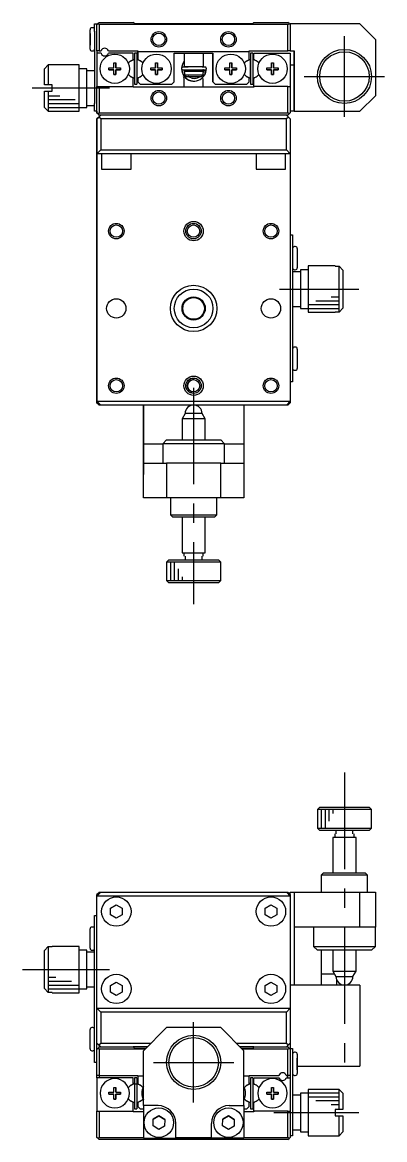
# Model space of a CAD drawing. Extents: x 27 to 372, y 20 to 278.
# Drawn here: x 130.5 to 177.3, y 134 to 278.5 of the extents above; entities that cross this region are included whole.
import ezdxf

# ---------------------------------------------------------------- set-up
doc = ezdxf.new("R2010")
doc.units = 0
doc.header["$LTSCALE"] = 10
doc.linetypes.add('CENTER', pattern=[2, 1.25, -0.25, 0.25, -0.25])
doc.layers.get('0').update_dxf_attribs({"linetype": 'CONTINUOUS'})
doc.layers.add('CENTER', color=1, linetype='CENTER')

msp = doc.modelspace()

# ---------------------------------------------------------------- linework, layer by layer
at = {"color": 7, "linetype": 'CONTINUOUS'}
for p, q in [((139.218178, 276.394349), (139.218178, 277.519349)), ((139.218178, 275.019349), (139.218178, 277.519349)), ((139.568178, 277.769349), (139.468178, 277.769349)), ((139.818178, 277.519397), (139.818178, 278.269349)), ((139.818178, 277.269349), (139.818178, 278.269349)), ((139.818178, 278.269349), (140.118178, 278.269349)), ((139.818178, 277.269349), (139.818178, 277.519397)), ((140.118178, 278.169349), (140.268178, 278.319349)), ((140.268178, 278.319349), (140.118178, 278.169349)), ((140.118178, 274.769349), (140.118178, 278.169349)), ((140.418178, 278.469349), (140.268178, 278.319349)), ((140.268178, 278.319349), (140.418178, 278.469349)), ((140.268178, 278.319349), (140.418178, 278.169349)), ((140.418178, 278.469349), (144.818178, 278.469349)), ((140.418178, 278.169349), (140.418178, 274.769349)), ((164.818178, 278.169349), (140.418178, 278.169349)), ((145.018178, 278.269349), (144.818178, 278.469349)), ((160.218178, 278.269349), (145.018178, 278.269349)), ((160.418178, 278.469349), (160.218178, 278.269349)), ((160.218178, 278.269349), (160.418178, 278.469349)), ((160.418178, 278.469349), (164.818178, 278.469349)), ((164.968178, 278.319349), (164.818178, 278.469349)), ((164.818178, 278.169349), (164.968178, 278.319349)), ((164.818178, 274.769349), (164.818178, 278.169349)), ((164.968178, 278.319349), (165.118178, 278.169349)), ((165.118178, 278.269349), (165.118178, 274.769349)), ((174.118178, 278.269349), (165.118178, 278.269349)), ((165.118178, 278.169349), (165.118178, 278.269349)), ((176.118178, 276.269349), (174.118178, 278.269349)), ((139.218178, 277.019349), (139.218178, 276.394349)), ((139.218178, 276.394349), (139.218178, 277.019349)), ((139.218178, 276.144349), (139.218178, 276.394349)), ((139.218178, 276.144349), (139.218178, 276.394349)), ((139.218178, 276.394349), (139.218178, 276.144349)), ((139.218178, 275.019349), (139.218178, 276.144349)), ((139.218178, 275.519349), (139.218178, 276.144349)), ((139.218178, 276.144349), (139.218178, 275.519349)), ((139.818178, 277.319349), (139.818178, 277.269349)), ((139.818178, 277.319349), (139.818178, 277.269349)), ((139.818178, 277.319349), (139.818178, 275.219349)), ((139.818178, 277.319349), (139.818178, 277.269349)), ((139.818178, 277.269349), (139.818178, 267.969349)), ((176.118178, 276.269349), (176.118178, 268.969349)), ((139.468178, 274.769349), (139.568178, 274.769349)), ((139.818178, 275.269349), (139.818178, 275.219349)), ((139.818178, 275.269349), (139.818178, 275.219349)), ((139.818178, 275.269349), (139.818178, 275.219349)), ((139.818178, 275.019349), (139.818178, 272.219349)), ((140.118178, 274.769349), (140.118178, 274.469349)), ((140.418178, 274.769349), (140.118178, 274.769349)), ((140.418178, 274.769349), (140.641209, 274.769349)), ((141.595148, 274.769349), (145.418178, 274.769349)), ((145.418178, 274.769349), (145.418178, 274.669349)), ((145.418178, 274.669349), (145.418178, 274.769349)), ((159.818178, 274.669349), (145.418178, 274.669349)), ((145.418178, 274.669349), (145.418178, 273.670815)), ((145.418178, 273.670815), (145.418178, 274.669349)), ((159.818178, 274.769349), (164.818178, 274.769349)), ((159.818178, 274.669349), (159.818178, 274.769349)), ((159.818178, 273.670815), (159.818178, 274.669349)), ((165.118178, 274.769349), (164.818178, 274.769349)), ((165.118178, 274.769349), (165.618178, 274.769349)), ((165.618178, 274.769349), (165.618178, 266.969349)), ((165.618178, 274.269349), (165.618178, 274.769349)), ((140.118178, 274.469349), (140.118178, 270.169349)), ((140.641209, 274.469349), (140.118178, 274.469349)), ((144.818178, 274.469349), (141.595148, 274.469349)), ((142.293178, 273.219349), (142.543178, 273.219349)), ((142.293178, 272.594349), (142.293178, 273.219349)), ((142.543178, 273.219349), (142.543178, 272.594349)), ((142.543178, 272.594349), (142.543178, 273.219349)), ((144.522928, 273.500353), (144.818178, 273.670815)), ((144.818178, 273.670815), (144.818178, 274.469349)), ((144.968176, 273.650362), (144.968176, 273.719349)), ((144.968176, 271.219349), (144.968176, 273.719349)), ((144.968176, 273.650362), (144.968176, 273.719349)), ((144.968176, 273.650362), (144.968176, 273.719349)), ((144.968176, 273.650362), (144.968176, 273.719349)), ((144.968176, 273.650362), (144.968176, 273.719349)), ((144.968176, 273.650362), (144.968176, 273.719349)), ((144.968176, 273.650362), (144.968176, 273.719349)), ((145.268178, 274.469349), (144.968178, 274.469349)), ((144.968178, 274.469349), (144.968178, 270.469349)), ((144.968178, 274.469349), (144.968178, 273.650362)), ((145.268178, 274.469349), (145.268178, 270.469349)), ((145.418178, 273.670815), (145.713428, 273.500353)), ((145.713428, 273.500353), (145.418178, 273.670815)), ((147.693178, 273.219349), (147.943178, 273.219349)), ((147.693178, 272.594349), (147.693178, 273.219349)), ((147.943178, 273.219349), (147.943178, 272.594349)), ((147.943178, 272.594349), (147.943178, 273.219349)), ((150.118178, 274.469349), (155.118178, 274.469349)), ((150.118178, 270.769349), (150.118178, 274.469349)), ((151.388178, 274.469349), (151.388178, 272.769349)), ((153.888178, 272.769349), (153.888178, 274.469349)), ((155.118178, 274.469349), (155.118178, 270.769349)), ((155.118178, 270.769349), (155.118178, 274.469349)), ((157.293178, 273.219349), (157.543178, 273.219349)), ((157.293178, 272.594349), (157.293178, 273.219349)), ((157.543178, 273.219349), (157.543178, 272.594349)), ((157.543178, 272.594349), (157.543178, 273.219349)), ((159.522928, 273.500353), (159.818178, 273.670815)), ((159.968176, 273.650362), (159.968176, 273.719349)), ((159.968176, 273.650362), (159.968176, 273.719349)), ((159.968176, 273.650362), (159.968176, 273.719349)), ((159.968176, 273.650362), (159.968176, 273.719349)), ((159.968176, 273.650362), (159.968176, 273.719349)), ((159.968176, 273.650362), (159.968176, 273.719349)), ((159.968176, 273.650362), (159.968176, 273.719349)), ((159.968176, 273.650362), (159.968176, 273.719349)), ((159.968176, 273.650362), (159.968176, 273.719349)), ((159.968176, 271.219349), (159.968176, 273.719349)), ((159.968176, 273.650362), (159.968176, 273.719349)), ((159.968176, 273.650362), (159.968176, 273.719349)), ((159.968176, 273.650362), (159.968176, 273.719349)), ((159.968176, 273.650362), (159.968176, 273.719349)), ((159.968178, 274.469349), (159.968178, 273.650362)), ((160.268178, 274.469349), (159.968178, 274.469349)), ((159.968178, 274.469349), (159.968178, 270.469349)), ((160.268178, 274.469349), (160.268178, 270.469349)), ((160.418178, 273.670815), (160.418178, 274.469349)), ((160.418178, 274.469349), (165.118178, 274.469349)), ((160.418178, 273.670815), (160.418178, 274.469349)), ((160.713428, 273.500353), (160.418178, 273.670815)), ((160.713428, 273.500353), (160.418178, 273.670815)), ((162.693178, 273.219349), (162.943178, 273.219349)), ((162.693178, 272.594349), (162.693178, 273.219349)), ((162.943178, 273.219349), (162.943178, 272.594349)), ((162.943178, 272.594349), (162.943178, 273.219349)), ((165.118178, 274.469349), (165.118178, 270.169349)), ((165.618178, 266.969349), (165.618178, 274.269349)), ((133.818178, 272.969349), (133.318178, 272.469349)), ((133.318178, 270.369349), (133.318178, 272.469349)), ((133.318178, 270.369349), (133.318178, 272.469349)), ((133.818178, 272.969349), (133.818178, 270.369349)), ((137.818178, 272.969349), (133.818178, 272.969349)), ((137.818178, 269.969349), (137.818178, 272.969349)), ((138.818178, 272.469349), (137.818178, 272.469349)), ((138.818178, 271.65563), (138.818178, 272.469349)), ((139.818178, 272.219349), (138.818178, 272.219349)), ((141.668178, 272.594349), (142.293178, 272.594349)), ((141.668178, 272.344349), (141.668178, 272.594349)), ((142.293178, 272.344349), (141.668178, 272.344349)), ((141.668178, 272.344349), (142.293178, 272.344349)), ((142.293178, 271.719349), (142.293178, 272.344349)), ((142.543178, 271.719349), (142.293178, 271.719349)), ((142.293178, 271.719349), (142.543178, 271.719349)), ((142.543178, 272.594349), (143.168178, 272.594349)), ((142.543178, 272.344349), (142.543178, 271.719349)), ((143.168178, 272.344349), (142.543178, 272.344349)), ((142.543178, 272.344349), (143.168178, 272.344349)), ((142.543178, 271.719349), (142.543178, 272.344349)), ((143.168178, 272.594349), (143.168178, 272.344349)), ((143.168178, 272.344349), (143.168178, 272.594349)), ((147.068178, 272.594349), (147.693178, 272.594349)), ((147.068178, 272.344349), (147.068178, 272.594349)), ((147.693178, 272.344349), (147.068178, 272.344349)), ((147.068178, 272.344349), (147.693178, 272.344349)), ((147.693178, 271.719349), (147.693178, 272.344349)), ((147.943178, 271.719349), (147.693178, 271.719349)), ((147.693178, 271.719349), (147.943178, 271.719349)), ((147.943178, 272.594349), (148.568178, 272.594349)), ((147.943178, 272.344349), (147.943178, 271.719349)), ((148.568178, 272.344349), (147.943178, 272.344349)), ((147.943178, 272.344349), (148.568178, 272.344349)), ((147.943178, 271.719349), (147.943178, 272.344349)), ((148.568178, 272.594349), (148.568178, 272.344349)), ((148.568178, 272.344349), (148.568178, 272.594349)), ((151.103551, 272.608867), (151.0677, 272.510786)), ((151.0677, 272.510786), (151.09244, 272.41213)), ((151.081194, 272.268697), (151.11818, 272.077346)), ((151.09244, 272.41213), (151.169713, 272.34269)), ((151.190108, 272.669959), (151.103551, 272.608867)), ((151.169713, 272.34269), (151.273641, 272.321646)), ((151.273641, 272.321646), (151.389002, 272.316217)), ((151.277668, 272.332069), (154.057322, 272.332069)), ((151.388178, 272.769349), (153.888178, 272.769349)), ((151.388178, 272.769349), (151.466777, 272.69075)), ((151.561776, 272.342947), (151.388178, 272.169349)), ((151.388178, 272.169349), (153.888178, 272.169349)), ((151.388178, 272.169349), (151.388178, 271.969349)), ((151.388178, 271.969349), (151.438178, 271.969349)), ((151.389002, 272.316217), (151.505124, 272.312869)), ((151.441973, 272.223298), (151.426906, 272.314929)), ((151.43652, 272.689947), (151.441473, 272.715854)), ((151.438178, 271.969349), (151.438178, 271.669349)), ((151.491213, 272.272673), (151.440229, 272.232005)), ((151.505124, 272.312869), (151.530751, 272.312264)), ((153.888178, 272.169349), (153.713361, 272.344167)), ((153.811021, 272.692192), (153.888178, 272.769349)), ((153.824237, 272.335463), (153.81457, 272.341999)), ((153.818178, 272.692021), (153.818178, 272.699349)), ((153.834287, 272.329771), (153.824237, 272.335463)), ((153.844665, 272.324953), (153.834287, 272.329771)), ((153.854364, 271.696565), (153.836489, 271.708019)), ((153.838178, 271.669349), (153.838178, 271.969349)), ((153.838178, 271.969349), (153.888178, 271.969349)), ((153.838178, 271.719296), (153.861952, 271.704015)), ((153.855314, 272.321037), (153.844665, 272.324953)), ((154.012618, 271.610823), (153.854364, 271.696565)), ((153.866177, 272.318042), (153.855314, 272.321037)), ((153.861952, 271.704015), (153.872355, 271.697443)), ((153.877193, 272.315986), (153.866177, 272.318042)), ((153.872355, 271.697443), (153.882749, 271.690946)), ((153.888303, 272.314881), (153.877193, 272.315986)), ((153.881691, 272.762643), (153.897222, 272.689972)), ((153.882749, 271.690946), (153.893082, 271.684556)), ((153.888178, 271.969349), (153.888178, 272.169349)), ((153.899445, 272.314731), (153.888303, 272.314881)), ((153.893082, 271.684556), (153.903304, 271.678304)), ((153.899445, 272.314731), (154.027085, 272.319608)), ((153.903304, 271.678304), (153.913364, 271.672222)), ((153.913364, 271.672222), (153.923212, 271.666339)), ((154.027085, 272.319608), (154.130354, 272.330523)), ((154.031039, 272.317762), (154.02985, 272.319791)), ((154.047204, 272.288413), (154.031039, 272.317762)), ((154.034695, 271.646092), (154.05054, 271.675607)), ((154.061887, 272.258301), (154.047204, 272.288413)), ((154.05054, 271.675607), (154.064896, 271.705872)), ((154.075051, 272.227499), (154.061887, 272.258301)), ((154.064896, 271.705872), (154.077725, 271.736811)), ((154.086665, 272.196084), (154.075051, 272.227499)), ((154.183652, 272.652045), (154.076548, 272.681819)), ((154.077725, 271.736811), (154.088996, 271.768346)), ((154.0967, 272.164133), (154.086665, 272.196084)), ((154.088996, 271.768346), (154.098683, 271.800401)), ((154.105131, 272.131725), (154.0967, 272.164133)), ((154.098683, 271.800401), (154.10676, 271.832896)), ((154.111937, 272.09894), (154.105131, 272.131725)), ((154.10676, 271.832896), (154.113209, 271.86575)), ((154.117103, 272.06586), (154.111937, 272.09894)), ((154.113209, 271.86575), (154.118014, 271.898883)), ((154.120615, 272.032564), (154.117103, 272.06586)), ((154.118014, 271.898883), (154.121163, 271.932214)), ((154.122465, 271.999137), (154.120615, 272.032564)), ((154.121163, 271.932214), (154.122647, 271.965659)), ((154.122647, 271.965659), (154.122465, 271.999137)), ((154.130354, 272.330523), (154.219614, 272.381829)), ((154.251802, 272.574837), (154.183652, 272.652045)), ((154.219614, 272.381829), (154.264969, 272.472647)), ((154.264969, 272.472647), (154.251802, 272.574837)), ((156.668178, 272.594349), (157.293178, 272.594349)), ((156.668178, 272.344349), (156.668178, 272.594349)), ((157.293178, 272.344349), (156.668178, 272.344349)), ((156.668178, 272.344349), (157.293178, 272.344349)), ((157.293178, 271.719349), (157.293178, 272.344349)), ((157.543178, 271.719349), (157.293178, 271.719349)), ((157.293178, 271.719349), (157.543178, 271.719349)), ((157.543178, 272.594349), (158.168178, 272.594349)), ((157.543178, 272.344349), (157.543178, 271.719349)), ((158.168178, 272.344349), (157.543178, 272.344349)), ((157.543178, 271.719349), (157.543178, 272.344349)), ((157.543178, 272.344349), (158.168178, 272.344349)), ((158.168178, 272.594349), (158.168178, 272.344349)), ((158.168178, 272.344349), (158.168178, 272.594349)), ((162.068178, 272.594349), (162.693178, 272.594349)), ((162.068178, 272.344349), (162.068178, 272.594349)), ((162.693178, 272.344349), (162.068178, 272.344349)), ((162.068178, 272.344349), (162.693178, 272.344349)), ((162.693178, 271.719349), (162.693178, 272.344349)), ((162.943178, 271.719349), (162.693178, 271.719349)), ((162.693178, 271.719349), (162.943178, 271.719349)), ((162.943178, 272.594349), (163.568178, 272.594349)), ((162.943178, 272.344349), (162.943178, 271.719349)), ((163.568178, 272.344349), (162.943178, 272.344349)), ((162.943178, 272.344349), (163.568178, 272.344349)), ((162.943178, 271.719349), (162.943178, 272.344349)), ((163.568178, 272.594349), (163.568178, 272.344349)), ((163.568178, 272.344349), (163.568178, 272.594349)), ((165.118178, 272.969349), (165.618178, 272.969349)), ((133.818178, 270.369349), (133.318178, 270.369349)), ((134.318178, 270.369349), (133.818178, 270.369349)), ((134.318178, 269.569349), (134.318178, 270.369349)), ((134.318178, 269.569349), (134.318178, 270.369349)), ((138.818178, 269.969349), (138.818178, 271.65563)), ((139.818178, 271.069349), (139.818178, 268.869349)), ((144.818178, 271.267883), (144.522928, 271.438346)), ((144.818178, 270.169349), (144.818178, 271.267883)), ((144.968176, 271.219349), (144.968176, 271.288337)), ((144.968176, 271.219349), (144.968176, 271.288337)), ((144.968176, 271.219349), (144.968176, 271.288337)), ((144.968176, 271.219349), (144.968176, 271.288337)), ((144.968176, 271.219349), (144.968176, 271.288337)), ((144.968176, 271.219349), (144.968176, 271.288337)), ((144.968176, 271.219349), (144.968176, 271.288337)), ((144.968176, 271.219349), (144.968176, 271.288337)), ((144.968176, 271.219349), (144.968176, 271.288337)), ((144.968176, 271.219349), (144.968176, 271.288337)), ((144.968176, 271.219349), (144.968176, 271.288337)), ((144.968176, 271.219349), (144.968176, 271.288337)), ((144.968176, 271.219349), (144.968176, 271.288337)), ((144.968178, 271.288337), (144.968178, 270.469349)), ((144.968178, 270.469349), (145.268178, 270.469349)), ((145.713428, 271.438346), (145.418178, 271.267883)), ((145.418178, 271.267883), (145.713428, 271.438346)), ((145.418178, 271.267883), (145.418178, 270.769349)), ((145.418178, 270.769349), (145.418178, 271.267883)), ((145.418178, 270.769349), (145.718178, 270.469349)), ((145.718178, 270.469349), (145.418178, 270.769349)), ((145.718178, 270.469349), (149.818178, 270.469349)), ((149.818178, 270.469349), (150.118178, 270.769349)), ((151.258195, 271.484739), (151.31679, 271.369272)), ((151.329757, 271.378536), (151.316513, 271.370217)), ((151.326118, 271.369265), (151.361129, 271.373538)), ((151.368178, 271.308103), (151.368178, 270.069349)), ((151.438178, 271.669349), (153.838178, 271.669349)), ((151.438178, 271.669349), (151.648229, 271.469349)), ((151.648229, 271.469349), (153.628128, 271.469349)), ((151.953859, 271.445828), (151.921333, 271.469179)), ((152.046206, 271.38771), (151.953859, 271.445828)), ((152.180125, 271.32181), (152.046206, 271.38771)), ((152.31891, 271.272808), (152.180125, 271.32181)), ((153.628128, 271.469349), (153.838178, 271.669349)), ((153.868178, 270.069349), (153.868178, 271.18914)), ((153.923212, 271.666339), (153.932799, 271.660684)), ((153.932799, 271.660684), (153.942079, 271.655286)), ((153.942079, 271.655286), (153.951004, 271.650172)), ((153.951004, 271.650172), (153.959531, 271.645366)), ((153.959531, 271.645366), (153.967618, 271.640892)), ((153.967618, 271.640892), (153.975225, 271.636772)), ((153.975225, 271.636772), (153.982313, 271.633028)), ((153.982313, 271.633028), (153.988849, 271.629677)), ((153.988849, 271.629677), (153.9948, 271.626735)), ((153.9948, 271.626735), (154.000136, 271.624218)), ((154.000136, 271.624218), (154.003356, 271.622775)), ((154.003356, 271.622775), (154.00628, 271.621531)), ((154.00628, 271.621531), (154.008903, 271.620489)), ((154.008903, 271.620489), (154.011218, 271.619653)), ((154.011218, 271.619653), (154.013219, 271.619022)), ((154.013219, 271.619022), (154.014904, 271.6186)), ((154.014904, 271.6186), (154.016268, 271.618387)), ((154.016268, 271.618387), (154.017307, 271.618383)), ((154.017307, 271.618383), (154.018344, 271.618887)), ((154.018344, 271.618887), (154.034695, 271.646092)), ((155.118178, 270.769349), (155.418178, 270.469349)), ((155.418178, 270.469349), (155.118178, 270.769349)), ((155.418178, 270.469349), (159.518178, 270.469349)), ((159.518178, 270.469349), (159.818178, 270.769349)), ((159.818178, 271.267883), (159.522928, 271.438346)), ((159.818178, 270.769349), (159.818178, 271.267883)), ((159.968176, 271.219349), (159.968176, 271.288337)), ((159.968176, 271.219349), (159.968176, 271.288337)), ((159.968176, 271.219349), (159.968176, 271.288337)), ((159.968176, 271.219349), (159.968176, 271.288337)), ((159.968176, 271.219349), (159.968176, 271.288337)), ((159.968176, 271.219349), (159.968176, 271.288337)), ((159.968176, 271.219349), (159.968176, 271.288337)), ((159.968176, 271.219349), (159.968176, 271.288337)), ((159.968176, 271.219349), (159.968176, 271.288337)), ((159.968176, 271.219349), (159.968176, 271.288337)), ((159.968176, 271.219349), (159.968176, 271.288337)), ((159.968176, 271.219349), (159.968176, 271.288337)), ((159.968176, 271.219349), (159.968176, 271.288337)), ((159.968178, 271.288337), (159.968178, 270.469349)), ((159.968178, 270.469349), (160.268178, 270.469349)), ((160.418178, 271.267883), (160.713428, 271.438346)), ((160.418178, 271.267883), (160.713428, 271.438346)), ((160.418178, 270.169349), (160.418178, 271.267883)), ((160.418178, 270.169349), (160.418178, 271.267883)), ((133.318178, 267.469349), (133.318178, 269.569349)), ((133.318178, 267.469349), (133.318178, 269.569349)), ((133.318178, 269.569349), (133.818178, 269.569349)), ((133.818178, 269.569349), (133.818178, 266.969349)), ((133.818178, 269.569349), (134.318178, 269.569349)), ((137.818178, 266.969349), (137.818178, 269.969349)), ((138.818178, 268.283069), (138.818178, 269.969349)), ((140.118178, 266.769349), (140.118178, 270.169349)), ((140.118178, 270.169349), (140.418178, 270.169349)), ((140.418178, 270.169349), (140.418178, 266.769349)), ((140.418178, 270.169349), (144.818178, 270.169349)), ((144.818178, 270.069349), (144.818178, 270.169349)), ((151.818178, 270.069349), (144.818178, 270.069349)), ((153.418178, 270.069349), (151.818178, 270.069349)), ((160.418178, 270.069349), (153.418178, 270.069349)), ((160.418178, 270.169349), (160.418178, 270.069349)), ((164.818178, 270.169349), (160.418178, 270.169349)), ((160.418178, 270.069349), (160.418178, 270.169349)), ((164.818178, 266.769349), (164.818178, 270.169349)), ((164.818178, 270.169349), (165.118178, 270.169349)), ((165.118178, 270.169349), (165.118178, 266.769349)), ((174.118178, 266.969349), (176.118178, 268.969349)), ((133.318178, 267.469349), (133.818178, 266.969349)), ((137.818178, 267.469349), (138.818178, 267.469349)), ((138.818178, 267.469349), (138.818178, 268.283069)), ((138.818178, 267.719349), (139.818178, 267.719349)), ((139.818178, 266.969349), (139.818178, 267.969349)), ((139.818178, 266.969349), (139.818178, 267.719349)), ((133.818178, 266.969349), (137.818178, 266.969349)), ((140.118178, 266.969349), (139.818178, 266.969349)), ((140.118178, 266.969349), (140.118178, 266.769349)), ((140.268178, 266.619349), (140.118178, 266.769349)), ((140.118178, 266.769349), (140.268178, 266.619349)), ((140.118178, 265.969349), (140.368178, 266.219349)), ((140.368178, 266.219349), (140.118178, 265.969349)), ((140.118178, 261.469349), (140.118178, 265.969349)), ((140.118178, 265.969349), (140.118178, 261.469349)), ((140.418178, 266.769349), (140.268178, 266.619349)), ((140.268178, 266.619349), (140.418178, 266.469349)), ((140.418178, 266.469349), (140.268178, 266.619349)), ((140.368178, 266.219349), (140.618178, 266.469349)), ((140.618178, 266.469349), (140.368178, 266.219349)), ((140.618178, 265.969349), (140.368178, 266.219349)), ((140.418178, 266.769349), (164.818178, 266.769349)), ((164.818178, 266.469349), (140.418178, 266.469349)), ((140.618178, 265.969349), (140.618178, 261.969349)), ((164.618178, 265.969349), (140.618178, 265.969349)), ((164.618178, 266.469349), (164.868178, 266.219349)), ((164.868178, 266.219349), (164.618178, 265.969349)), ((164.618178, 261.969349), (164.618178, 265.969349)), ((164.968178, 266.619349), (164.818178, 266.769349)), ((164.968178, 266.619349), (164.818178, 266.469349)), ((164.868178, 266.219349), (165.118178, 265.969349)), ((165.118178, 266.769349), (164.968178, 266.619349)), ((165.618178, 266.969349), (165.118178, 266.969349)), ((165.118178, 265.969349), (165.118178, 261.469349)), ((165.618178, 266.969349), (174.118178, 266.969349)), ((140.118178, 261.469349), (140.618178, 261.969349)), ((140.618178, 261.969349), (164.618178, 261.969349)), ((164.618178, 261.969349), (165.118178, 261.469349)), ((165.118178, 261.469349), (140.118178, 261.469349)), ((140.118178, 229.469349), (140.118178, 261.469349)), ((140.118178, 261.469349), (140.118178, 229.469349)), ((140.718178, 261.469349), (140.718178, 259.469349)), ((144.518178, 259.469349), (144.518178, 261.469349)), ((160.718178, 261.469349), (160.718178, 259.469349)), ((164.518178, 259.469349), (164.518178, 261.469349)), ((165.118178, 261.469349), (165.118178, 229.469349)), ((140.718178, 259.469349), (144.518178, 259.469349)), ((160.718178, 259.469349), (164.518178, 259.469349)), ((165.118178, 250.969349), (165.418178, 250.969349)), ((165.418178, 250.969349), (165.418178, 249.969349)), ((165.418178, 249.969349), (165.418178, 232.969349)), ((165.768178, 249.469349), (165.668178, 249.469349)), ((166.018178, 249.219349), (166.018178, 246.719349)), ((166.018178, 248.719349), (166.018178, 248.094349)), ((166.018178, 248.094349), (166.018178, 247.844349)), ((166.018178, 247.844349), (166.018178, 247.219349)), ((166.418178, 246.219349), (165.418178, 246.219349)), ((165.668178, 246.469349), (165.768178, 246.469349)), ((166.418178, 246.469349), (166.418178, 246.218529)), ((166.418178, 246.469349), (166.418178, 246.06925)), ((167.418178, 246.469349), (166.418178, 246.469349)), ((166.418178, 246.469349), (166.418178, 245.65563)), ((167.418178, 246.469349), (166.418178, 246.469349)), ((166.418178, 246.06925), (166.418178, 241.869449)), ((167.418178, 246.969349), (167.418178, 240.969349)), ((167.418178, 246.969349), (167.418178, 246.469349)), ((170.918178, 246.969349), (167.418178, 246.969349)), ((167.418178, 246.969349), (167.418178, 240.969349)), ((170.918178, 246.969349), (167.418178, 246.969349)), ((170.918178, 246.969349), (170.918178, 246.942563)), ((170.918178, 246.969349), (170.918178, 246.942563)), ((170.918178, 246.942563), (171.418178, 246.942563)), ((170.918178, 246.942563), (171.418178, 246.942563)), ((171.418178, 240.996136), (171.418178, 246.942563)), ((171.418178, 246.942563), (171.918178, 246.437142)), ((171.418178, 240.996136), (171.418178, 246.942563)), ((171.418178, 246.942563), (171.918178, 246.437142)), ((171.918178, 246.437142), (171.918178, 241.501557)), ((171.918178, 246.437142), (171.918178, 241.501557)), ((166.418178, 245.65563), (166.418178, 242.283069)), ((165.418178, 241.719349), (166.418178, 241.719349)), ((166.418178, 242.283069), (166.418178, 241.469349)), ((166.418178, 241.869449), (166.418178, 241.469349)), ((166.418178, 241.719349), (166.418178, 241.469349)), ((166.418178, 241.469349), (167.418178, 241.469349)), ((166.418178, 241.469349), (167.418178, 241.469349)), ((167.418178, 241.469349), (167.418178, 240.969349)), ((171.918178, 241.501557), (171.418178, 240.996136)), ((171.918178, 241.501557), (171.418178, 240.996136)), ((167.418178, 240.969349), (170.918178, 240.969349)), ((167.418178, 240.969349), (170.918178, 240.969349)), ((171.418178, 240.996136), (170.918178, 240.996136)), ((170.918178, 240.996136), (170.918178, 240.969349)), ((171.418178, 240.996136), (170.918178, 240.996136)), ((170.918178, 240.996136), (170.918178, 240.969349)), ((165.768178, 236.469349), (165.668178, 236.469349)), ((166.018178, 236.219349), (166.018178, 233.719349)), ((166.018178, 235.719349), (166.018178, 235.094349)), ((166.018178, 235.094349), (166.018178, 234.844349)), ((166.018178, 234.844349), (166.018178, 234.219349)), ((165.418178, 232.969349), (165.418178, 231.969349)), ((165.668178, 233.469349), (165.768178, 233.469349)), ((165.418178, 231.969349), (165.118178, 231.969349)), ((140.118178, 229.269349), (140.118178, 229.469349)), ((140.118178, 229.469349), (140.118178, 229.269349)), ((140.118178, 229.469349), (165.118178, 229.469349)), ((140.618178, 228.969349), (140.118178, 229.469349)), ((140.118178, 229.469349), (140.368178, 229.219349)), ((140.118178, 229.269349), (140.268178, 229.119349)), ((140.418178, 228.969349), (140.118178, 229.269349)), ((140.368178, 229.219349), (140.268178, 229.119349)), ((140.268178, 229.119349), (140.418178, 228.969349)), ((140.368178, 229.219349), (140.618178, 228.969349)), ((140.618178, 228.969349), (140.418178, 228.969349)), ((164.618178, 228.969349), (140.618178, 228.969349)), ((146.118178, 228.969349), (146.118178, 223.969349)), ((146.118178, 223.969349), (146.118178, 228.969349)), ((159.118178, 228.969349), (159.118178, 223.969349)), ((165.118178, 229.469349), (164.618178, 228.969349)), ((164.818178, 228.969349), (164.618178, 228.969349)), ((164.818178, 228.969349), (164.968178, 229.119349)), ((164.968178, 229.119349), (164.868178, 229.219349)), ((164.968178, 229.119349), (165.118178, 229.269349)), ((165.118178, 229.469349), (165.118178, 229.269349)), ((152.618178, 227.176529), (151.118173, 227.176529)), ((151.518178, 227.869349), (151.118178, 227.176529)), ((152.618178, 227.176529), (151.118178, 227.176529)), ((151.118178, 227.176529), (151.118178, 224.469369)), ((152.618178, 227.869349), (151.518178, 227.869349)), ((153.718178, 227.869349), (152.618178, 227.869349)), ((154.118183, 227.176529), (152.618178, 227.176529)), ((154.118178, 227.176529), (152.618178, 227.176529)), ((154.118178, 227.176529), (153.718178, 227.869349)), ((154.118178, 224.469369), (154.118178, 227.176529)), ((149.118178, 224.469349), (148.618178, 223.969349)), ((149.118178, 224.469349), (156.118178, 224.469349)), ((156.618178, 223.969349), (156.118178, 224.469349)), ((146.118178, 223.969349), (146.118178, 221.469349)), ((146.118178, 221.469349), (146.118178, 223.969349)), ((146.118178, 223.969349), (148.618178, 223.969349)), ((156.618178, 223.969349), (148.618178, 223.969349)), ((148.618178, 223.969349), (148.618178, 221.469349)), ((156.618178, 223.969349), (159.118178, 223.969349)), ((156.618178, 221.469349), (156.618178, 223.969349)), ((159.118178, 223.969349), (159.118178, 221.469349)), ((146.118178, 216.969349), (146.118178, 221.469349)), ((146.118178, 221.469349), (149.118178, 221.469349)), ((146.118178, 221.469349), (146.118178, 219.969349)), ((149.118178, 221.469349), (149.118178, 216.969349)), ((156.118178, 221.469349), (149.118178, 221.469349)), ((156.118178, 216.969349), (156.118178, 221.469349)), ((156.118178, 221.469349), (159.118178, 221.469349)), ((159.118178, 221.469349), (159.118178, 216.969349)), ((146.118178, 216.969349), (146.118178, 219.969349)), ((149.118178, 216.969349), (146.118178, 216.969349)), ((156.118178, 216.969349), (149.118178, 216.969349)), ((149.618178, 216.969349), (149.618178, 214.769349)), ((155.618178, 214.769349), (155.618178, 216.969349)), ((159.118178, 216.969349), (156.118178, 216.969349)), ((149.618178, 214.769349), (155.618178, 214.769349)), ((149.618178, 214.769349), (149.918178, 214.469349)), ((155.318178, 214.469349), (149.918178, 214.469349)), ((151.118178, 214.46933), (151.118178, 209.869349)), ((154.118178, 209.869349), (154.118178, 214.46933)), ((155.318178, 214.469349), (155.618178, 214.769349)), ((151.118178, 209.869349), (154.118178, 209.869349)), ((149.418178, 208.969349), (149.118178, 208.669349)), ((152.618178, 208.669349), (149.118178, 208.669349)), ((149.118178, 208.669349), (149.118178, 206.269349)), ((149.418178, 208.969349), (152.618178, 208.969349)), ((151.518178, 209.436337), (151.518178, 208.969349)), ((152.618178, 208.969349), (155.818178, 208.969349)), ((156.118178, 208.669349), (152.618178, 208.669349)), ((153.718178, 208.969349), (153.718178, 209.436337)), ((156.118178, 208.669349), (155.818178, 208.969349)), ((156.118178, 206.269349), (156.118178, 208.669349)), ((149.118178, 206.269349), (152.618178, 206.269349)), ((149.118178, 206.269349), (149.418178, 205.969349)), ((152.618178, 205.969349), (149.418178, 205.969349)), ((152.618178, 206.269349), (156.118178, 206.269349)), ((155.818178, 205.969349), (152.618178, 205.969349)), ((155.818178, 205.969349), (156.118178, 206.269349)), ((168.918178, 176.963485), (168.618178, 176.663485)), ((172.118178, 176.663485), (168.618178, 176.663485)), ((168.618178, 176.663485), (168.618178, 174.263485)), ((168.918178, 176.963485), (172.118178, 176.963485)), ((172.118178, 176.963485), (175.318178, 176.963485)), ((175.618178, 176.663485), (172.118178, 176.663485)), ((175.618178, 176.663485), (175.318178, 176.963485)), ((175.618178, 174.263485), (175.618178, 176.663485)), ((168.618178, 174.263485), (172.118178, 174.263485)), ((168.618178, 174.263485), (168.918178, 173.963485)), ((172.118178, 173.963485), (168.918178, 173.963485)), ((171.018178, 173.963485), (171.018178, 173.496497)), ((172.118178, 174.263485), (175.618178, 174.263485)), ((175.318178, 173.963485), (172.118178, 173.963485)), ((173.218178, 173.496497), (173.218178, 173.963485)), ((175.318178, 173.963485), (175.618178, 174.263485)), ((173.618178, 173.063485), (170.618178, 173.063485)), ((170.618178, 173.063485), (170.618178, 168.463504)), ((173.618178, 168.463504), (173.618178, 173.063485)), ((169.418178, 168.463485), (169.118178, 168.163485)), ((175.118178, 168.163485), (169.118178, 168.163485)), ((169.118178, 168.163485), (169.118178, 165.963485)), ((169.418178, 168.463485), (174.818178, 168.463485)), ((175.118178, 168.163485), (174.818178, 168.463485)), ((175.118178, 165.963485), (175.118178, 168.163485)), ((140.118178, 165.463485), (140.618178, 165.963485)), ((140.268178, 165.813485), (140.118178, 165.663485)), ((140.118178, 165.463485), (140.118178, 165.663485)), ((165.118178, 165.463485), (140.118178, 165.463485)), ((140.118178, 150.963485), (140.118178, 165.463485)), ((140.418178, 165.963485), (140.268178, 165.813485)), ((140.268178, 165.813485), (140.368178, 165.713485)), ((140.418178, 165.963485), (140.618178, 165.963485)), ((140.618178, 165.963485), (164.618178, 165.963485)), ((164.618178, 165.963485), (165.118178, 165.463485)), ((164.618178, 165.963485), (164.818178, 165.963485)), ((164.968178, 165.813485), (164.818178, 165.963485)), ((164.968178, 165.813485), (164.868178, 165.713485)), ((165.118178, 165.663485), (164.968178, 165.813485)), ((165.118178, 165.663485), (165.118178, 165.963485)), ((165.118178, 165.963485), (165.618178, 165.963485)), ((165.118178, 165.663485), (165.118178, 165.463485)), ((165.118178, 165.463485), (165.118178, 150.963485)), ((165.618178, 165.963485), (174.118178, 165.963485)), ((165.618178, 165.963485), (165.618178, 161.463485)), ((174.118178, 161.463485), (174.118178, 165.963485)), ((174.118178, 165.963485), (176.118178, 165.963485)), ((176.118178, 165.963485), (176.118178, 161.463485)), ((141.868178, 163.896497), (142.618178, 164.32951)), ((141.868178, 163.030472), (141.868178, 163.896497)), ((142.618178, 164.32951), (143.368178, 163.896497)), ((143.368178, 163.896497), (143.368178, 163.030472)), ((161.868178, 163.896497), (162.618178, 164.32951)), ((161.868178, 163.030472), (161.868178, 163.896497)), ((162.618178, 164.32951), (163.368178, 163.896497)), ((163.368178, 163.896497), (163.368178, 163.030472)), ((139.818178, 162.963485), (140.118178, 162.963485)), ((139.818178, 161.963485), (139.818178, 162.963485)), ((139.818178, 144.963485), (139.818178, 161.963485)), ((142.618178, 162.597459), (141.868178, 163.030472)), ((143.368178, 163.030472), (142.618178, 162.597459)), ((162.618178, 162.597459), (161.868178, 163.030472)), ((163.368178, 163.030472), (162.618178, 162.597459)), ((139.218178, 159.963485), (139.218178, 161.213485)), ((139.568178, 161.463485), (139.468178, 161.463485)), ((174.118178, 161.463485), (165.618178, 161.463485)), ((165.618178, 161.463485), (165.618178, 153.963485)), ((168.118178, 161.463485), (168.118178, 158.963485)), ((176.118178, 161.463485), (174.118178, 161.463485)), ((176.118178, 158.963485), (176.118178, 161.463485)), ((134.318178, 158.936698), (134.318178, 158.963485)), ((137.818178, 158.963485), (134.318178, 158.963485)), ((137.818178, 158.463485), (137.818178, 158.963485)), ((137.818178, 152.963485), (137.818178, 158.963485)), ((139.218178, 158.713485), (139.218178, 159.963485)), ((168.118178, 158.963485), (176.118178, 158.963485)), ((168.118178, 158.963485), (168.618178, 158.463485)), ((175.618178, 158.463485), (176.118178, 158.963485)), ((133.318178, 158.431277), (133.818178, 158.936698)), ((133.318178, 153.495692), (133.318178, 158.431277)), ((133.818178, 158.936698), (133.818178, 152.990271)), ((133.818178, 158.936698), (134.318178, 158.936698)), ((137.818178, 153.463485), (137.818178, 158.463485)), ((137.818178, 153.463485), (137.818178, 158.463485)), ((138.818178, 158.463485), (137.818178, 158.463485)), ((138.818178, 158.213485), (138.818178, 158.463485)), ((138.818178, 158.063385), (138.818178, 158.463485)), ((139.818178, 158.213485), (138.818178, 158.213485)), ((138.818178, 156.058505), (138.818178, 158.063385)), ((139.468178, 158.463485), (139.568178, 158.463485)), ((175.618178, 158.463485), (168.618178, 158.463485)), ((169.118178, 158.463485), (169.118178, 153.963485)), ((170.618178, 158.463465), (170.618178, 155.756305)), ((173.618178, 155.756305), (173.618178, 158.463465)), ((138.818178, 155.868464), (138.818178, 156.058505)), ((138.818178, 153.863584), (138.818178, 155.868464)), ((170.844973, 155.363485), (169.118178, 155.363485)), ((170.618173, 155.756305), (172.118178, 155.756305)), ((170.618178, 155.756305), (172.118178, 155.756305)), ((170.618178, 155.756305), (171.018178, 155.063485)), ((171.018178, 155.063485), (172.118178, 155.063485)), ((172.118178, 155.756305), (173.618178, 155.756305)), ((172.118178, 155.756305), (173.618183, 155.756305)), ((172.118178, 155.063485), (173.218178, 155.063485)), ((173.218178, 155.063485), (173.618178, 155.756305)), ((133.818178, 152.990271), (133.318178, 153.495692)), ((137.818178, 152.963485), (137.818178, 153.463485)), ((137.818178, 153.463485), (138.818178, 153.463485)), ((138.818178, 153.463485), (138.818178, 153.863584)), ((138.818178, 153.713485), (139.818178, 153.713485)), ((138.818178, 153.463485), (138.818178, 153.713485)), ((141.868178, 153.896497), (142.618178, 154.32951)), ((141.868178, 153.030472), (141.868178, 153.896497)), ((142.618178, 154.32951), (143.368178, 153.896497)), ((143.368178, 153.896497), (143.368178, 153.030472)), ((161.868178, 153.896497), (162.618178, 154.32951)), ((161.868178, 153.030472), (161.868178, 153.896497)), ((162.618178, 154.32951), (163.368178, 153.896497)), ((163.368178, 153.896497), (163.368178, 153.030472)), ((174.118178, 153.963485), (165.118178, 153.963485)), ((171.118178, 153.963485), (171.118178, 154.605227)), ((174.118178, 153.963485), (174.118178, 143.463485)), ((134.318178, 152.990271), (133.818178, 152.990271)), ((134.318178, 152.963485), (134.318178, 152.990271)), ((134.318178, 152.963485), (137.818178, 152.963485)), ((142.618178, 152.597459), (141.868178, 153.030472)), ((143.368178, 153.030472), (142.618178, 152.597459)), ((162.618178, 152.597459), (161.868178, 153.030472)), ((163.368178, 153.030472), (162.618178, 152.597459)), ((140.618178, 150.463485), (140.118178, 150.963485)), ((140.118178, 150.963485), (165.118178, 150.963485)), ((140.118178, 146.463485), (140.118178, 150.963485)), ((164.618178, 150.463485), (140.618178, 150.463485)), ((140.618178, 150.463485), (140.618178, 146.463485)), ((165.118178, 150.963485), (164.618178, 150.463485)), ((164.618178, 146.463485), (164.618178, 150.463485)), ((165.118178, 150.963485), (165.118178, 146.463485)), ((139.218178, 146.963485), (139.218178, 148.213485)), ((139.568178, 148.463485), (139.468178, 148.463485)), ((149.118178, 148.463485), (146.118178, 145.463485)), ((156.118178, 148.463485), (149.118178, 148.463485)), ((159.118178, 145.463485), (156.118178, 148.463485)), ((139.218178, 145.713485), (139.218178, 146.963485)), ((140.118178, 146.463485), (140.368178, 146.213485)), ((140.118178, 145.663485), (140.118178, 146.463485)), ((140.418178, 145.963485), (140.268178, 145.813485)), ((140.368178, 146.213485), (140.618178, 146.463485)), ((140.618178, 145.963485), (140.368178, 146.213485)), ((140.418178, 146.163485), (140.418178, 145.963485)), ((140.418178, 145.963485), (144.818178, 145.963485)), ((140.618178, 146.463485), (147.118178, 146.463485)), ((145.018178, 145.763485), (144.818178, 145.963485)), ((146.618178, 145.963485), (144.818178, 145.963485)), ((158.118178, 146.463485), (164.618178, 146.463485)), ((160.418178, 145.963485), (158.618178, 145.963485)), ((160.418178, 145.963485), (160.218178, 145.763485)), ((160.418178, 145.963485), (164.818178, 145.963485)), ((164.618178, 146.463485), (164.868178, 146.213485)), ((164.868178, 146.213485), (164.618178, 145.963485)), ((164.818178, 145.963485), (164.818178, 146.163485)), ((164.968178, 145.813485), (164.818178, 145.963485)), ((164.868178, 146.213485), (165.118178, 146.463485)), ((165.118178, 146.463485), (165.118178, 145.763485)), ((139.468178, 145.463485), (139.568178, 145.463485)), ((139.818178, 143.963485), (139.818178, 144.963485)), ((140.118178, 145.663485), (140.268178, 145.813485)), ((140.118178, 142.263485), (140.118178, 145.663485)), ((140.268178, 145.813485), (140.418178, 145.663485)), ((140.418178, 145.663485), (140.418178, 142.263485)), ((146.318178, 145.663485), (140.418178, 145.663485)), ((146.418178, 145.763485), (145.018178, 145.763485)), ((146.118178, 138.363485), (146.118178, 145.463485)), ((160.218178, 145.763485), (158.818178, 145.763485)), ((164.818178, 145.663485), (158.918178, 145.663485)), ((159.118178, 138.363485), (159.118178, 145.463485)), ((164.818178, 145.663485), (164.968178, 145.813485)), ((164.818178, 142.263485), (164.818178, 145.663485)), ((164.968178, 145.813485), (165.118178, 145.663485)), ((165.118178, 145.763485), (165.418178, 145.763485)), ((165.118178, 145.663485), (165.118178, 145.763485)), ((165.118178, 145.663485), (165.118178, 142.263485)), ((165.418178, 145.763485), (165.418178, 144.763485)), ((165.418178, 144.763485), (165.418178, 135.463485)), ((165.768178, 145.263485), (165.668178, 145.263485)), ((166.018178, 145.013485), (166.018178, 142.513485)), ((166.018178, 145.013485), (166.018178, 143.888485)), ((166.018178, 144.513485), (166.018178, 143.888485)), ((166.018178, 143.888485), (166.018178, 144.513485)), ((140.118178, 143.963485), (139.818178, 143.963485)), ((166.018178, 143.888485), (166.018178, 143.638485)), ((166.018178, 143.638485), (166.018178, 143.888485)), ((166.018178, 143.888485), (166.018178, 143.638485)), ((166.018178, 143.638485), (166.018178, 142.513485)), ((166.018178, 143.013485), (166.018178, 143.638485)), ((166.018178, 143.638485), (166.018178, 143.013485)), ((166.018178, 143.463485), (174.118178, 143.463485)), ((140.418178, 142.263485), (140.118178, 142.263485)), ((140.118178, 141.963485), (140.118178, 142.263485)), ((144.818178, 141.963485), (140.118178, 141.963485)), ((140.118178, 141.963485), (140.118178, 137.663485)), ((140.418178, 142.263485), (145.418178, 142.263485)), ((140.418178, 142.263485), (140.418178, 141.963485)), ((144.818178, 141.16495), (144.818178, 141.963485)), ((144.968178, 141.963485), (144.968178, 137.963485)), ((145.268178, 141.963485), (144.968178, 141.963485)), ((144.968178, 141.963485), (144.968178, 141.144497)), ((145.268178, 141.963485), (145.268178, 137.963485)), ((145.418178, 142.263485), (145.418178, 142.163485)), ((146.118178, 142.163485), (145.418178, 142.163485)), ((145.418178, 142.163485), (145.418178, 141.16495)), ((159.818178, 142.163485), (159.118178, 142.163485)), ((159.818178, 142.163485), (159.818178, 142.263485)), ((159.818178, 142.263485), (163.641208, 142.263485)), ((159.818178, 141.16495), (159.818178, 142.163485)), ((159.968178, 141.963485), (159.968178, 137.963485)), ((160.268178, 141.963485), (159.968178, 141.963485)), ((159.968178, 141.963485), (159.968178, 141.144497)), ((160.268178, 141.963485), (160.268178, 137.963485)), ((160.418178, 141.16495), (160.418178, 141.963485)), ((160.418178, 141.963485), (163.641208, 141.963485)), ((164.595148, 142.263485), (164.818178, 142.263485)), ((164.595148, 141.963485), (165.118178, 141.963485)), ((165.118178, 142.263485), (164.818178, 142.263485)), ((164.818178, 141.963485), (164.818178, 142.263485)), ((165.118178, 142.263485), (165.118178, 141.963485)), ((165.118178, 141.963485), (165.118178, 137.663485)), ((165.668178, 142.263485), (165.768178, 142.263485)), ((142.293178, 140.713485), (142.543178, 140.713485)), ((142.293178, 140.088485), (142.293178, 140.713485)), ((142.543178, 140.713485), (142.543178, 140.088485)), ((142.543178, 140.088485), (142.543178, 140.713485)), ((144.522928, 140.994488), (144.818178, 141.16495)), ((144.818178, 141.263485), (144.968178, 141.263485)), ((144.968178, 141.213485), (144.968178, 138.713485)), ((144.968178, 141.213485), (144.968178, 141.144497)), ((144.968178, 141.213485), (144.968178, 141.144497)), ((145.268178, 141.263485), (145.418178, 141.263485)), ((145.418178, 141.16495), (145.713428, 140.994488)), ((159.522928, 140.994488), (159.818178, 141.16495)), ((159.818178, 141.263485), (159.968178, 141.263485)), ((159.968178, 141.213485), (159.968178, 141.144497)), ((159.968178, 141.213485), (159.968178, 141.144497)), ((159.968178, 141.213485), (159.968178, 141.144497)), ((159.968178, 141.213485), (159.968178, 141.144497)), ((159.968178, 141.213485), (159.968178, 141.144497)), ((159.968178, 141.213485), (159.968178, 141.144497)), ((159.968178, 141.213485), (159.968178, 141.144497)), ((159.968178, 141.213485), (159.968178, 138.713485)), ((159.968178, 141.213485), (159.968178, 141.144497)), ((159.968178, 141.213485), (159.968178, 141.144497)), ((159.968178, 141.213485), (159.968178, 141.144497)), ((159.968178, 141.213485), (159.968178, 141.144497)), ((159.968178, 141.213485), (159.968178, 141.144497)), ((159.968178, 141.213485), (159.968178, 141.144497)), ((160.268178, 141.263485), (160.418178, 141.263485)), ((160.713428, 140.994488), (160.418178, 141.16495)), ((162.693178, 140.713485), (162.943178, 140.713485)), ((162.693178, 140.088485), (162.693178, 140.713485)), ((162.943178, 140.713485), (162.943178, 140.088485)), ((162.943178, 140.088485), (162.943178, 140.713485)), ((167.418178, 140.463485), (167.418178, 134.463485)), ((171.418178, 140.463485), (167.418178, 140.463485)), ((167.418178, 140.463485), (167.418178, 134.463485)), ((171.418178, 140.463485), (167.418178, 140.463485)), ((171.418178, 137.863485), (171.418178, 140.463485)), ((171.918178, 139.963485), (171.418178, 140.463485)), ((171.418178, 137.863485), (171.418178, 140.463485)), ((171.918178, 139.963485), (171.418178, 140.463485)), ((141.668178, 140.088485), (142.293178, 140.088485)), ((141.668178, 139.838485), (141.668178, 140.088485)), ((142.293178, 139.838485), (141.668178, 139.838485)), ((141.668178, 139.838485), (142.293178, 139.838485)), ((142.293178, 139.213485), (142.293178, 139.838485)), ((142.543178, 139.213485), (142.293178, 139.213485)), ((142.293178, 139.213485), (142.543178, 139.213485)), ((142.543178, 140.088485), (143.168178, 140.088485)), ((142.543178, 139.838485), (142.543178, 139.213485)), ((143.168178, 139.838485), (142.543178, 139.838485)), ((142.543178, 139.213485), (142.543178, 139.838485)), ((142.543178, 139.838485), (143.168178, 139.838485)), ((143.168178, 140.088485), (143.168178, 139.838485)), ((143.168178, 139.838485), (143.168178, 140.088485)), ((144.818178, 138.762019), (144.522928, 138.932481)), ((144.818178, 137.663485), (144.818178, 138.762019)), ((144.968178, 138.782472), (144.968178, 138.713485)), ((144.968178, 138.782472), (144.968178, 138.713485)), ((144.968178, 138.782472), (144.968178, 138.713485)), ((144.968178, 138.782472), (144.968178, 138.713485)), ((144.968178, 138.782472), (144.968178, 138.713485)), ((144.968178, 138.782472), (144.968178, 138.713485)), ((144.968178, 138.782472), (144.968178, 138.713485)), ((144.968178, 138.782472), (144.968178, 138.713485)), ((144.968178, 138.782472), (144.968178, 138.713485)), ((144.968178, 138.782472), (144.968178, 137.963485)), ((144.968178, 138.782472), (144.968178, 138.713485)), ((144.968178, 138.782472), (144.968178, 138.713485)), ((144.968178, 138.782472), (144.968178, 138.713485)), ((144.968178, 138.782472), (144.968178, 138.713485)), ((145.713428, 138.932481), (145.418178, 138.762019)), ((145.418178, 138.762019), (145.418178, 138.263485)), ((159.818178, 138.762019), (159.522928, 138.932481)), ((159.818178, 138.263485), (159.818178, 138.762019)), ((159.968178, 138.782472), (159.968178, 138.713485)), ((159.968178, 138.782472), (159.968178, 138.713485)), ((159.968178, 138.782472), (159.968178, 138.713485)), ((159.968178, 138.782472), (159.968178, 138.713485)), ((159.968178, 138.782472), (159.968178, 138.713485)), ((159.968178, 138.782472), (159.968178, 138.713485)), ((159.968178, 138.782472), (159.968178, 138.713485)), ((159.968178, 138.782472), (159.968178, 137.963485)), ((159.968178, 138.782472), (159.968178, 138.713485)), ((159.968178, 138.782472), (159.968178, 138.713485)), ((159.968178, 138.782472), (159.968178, 138.713485)), ((159.968178, 138.782472), (159.968178, 138.713485)), ((159.968178, 138.782472), (159.968178, 138.713485)), ((159.968178, 138.782472), (159.968178, 138.713485)), ((160.418178, 138.762019), (160.713428, 138.932481)), ((160.418178, 137.663485), (160.418178, 138.762019)), ((162.068178, 140.088485), (162.693178, 140.088485)), ((162.068178, 139.838485), (162.068178, 140.088485)), ((162.693178, 139.838485), (162.068178, 139.838485)), ((162.068178, 139.838485), (162.693178, 139.838485)), ((162.693178, 139.213485), (162.693178, 139.838485)), ((162.943178, 139.213485), (162.693178, 139.213485)), ((162.693178, 139.213485), (162.943178, 139.213485)), ((162.943178, 140.088485), (163.568178, 140.088485)), ((162.943178, 139.838485), (162.943178, 139.213485)), ((163.568178, 139.838485), (162.943178, 139.838485)), ((162.943178, 139.838485), (163.568178, 139.838485)), ((162.943178, 139.213485), (162.943178, 139.838485)), ((163.568178, 140.088485), (163.568178, 139.838485)), ((163.568178, 139.838485), (163.568178, 140.088485)), ((166.418178, 139.713485), (165.418178, 139.713485)), ((166.418178, 139.963485), (166.418178, 134.963485)), ((167.418178, 139.963485), (166.418178, 139.963485)), ((166.418178, 139.963485), (166.418178, 134.963485)), ((167.418178, 139.963485), (166.418178, 139.963485)), ((171.918178, 139.963485), (171.918178, 137.863485)), ((171.918178, 139.963485), (171.918178, 137.863485)), ((140.118178, 134.263485), (140.118178, 137.663485)), ((140.118178, 137.663485), (140.418178, 137.663485)), ((140.418178, 137.663485), (140.418178, 134.263485)), ((140.418178, 137.663485), (144.818178, 137.663485)), ((144.818178, 137.563485), (144.818178, 137.663485)), ((146.118178, 137.563485), (144.818178, 137.563485)), ((144.968178, 137.963485), (145.268178, 137.963485)), ((145.418178, 138.263485), (145.718178, 137.963485)), ((145.718178, 137.963485), (146.118178, 137.963485)), ((148.018178, 138.363485), (146.118178, 138.363485)), ((146.118178, 138.363485), (146.118178, 134.163485)), ((157.218178, 138.363485), (159.118178, 138.363485)), ((159.118178, 138.363485), (159.118178, 134.163485)), ((159.118178, 137.963485), (159.518178, 137.963485)), ((160.418178, 137.563485), (159.118178, 137.563485)), ((159.518178, 137.963485), (159.818178, 138.263485)), ((159.968178, 137.963485), (160.268178, 137.963485)), ((160.418178, 137.663485), (160.418178, 137.563485)), ((164.818178, 137.663485), (160.418178, 137.663485)), ((164.818178, 134.263485), (164.818178, 137.663485)), ((164.818178, 137.663485), (165.118178, 137.663485)), ((165.118178, 137.663485), (165.118178, 134.263485)), ((171.418178, 137.863485), (170.918178, 137.863485)), ((170.918178, 137.863485), (170.918178, 137.063485)), ((171.418178, 137.863485), (170.918178, 137.863485)), ((170.918178, 137.863485), (170.918178, 137.063485)), ((171.918178, 137.863485), (171.418178, 137.863485)), ((171.918178, 137.863485), (171.418178, 137.863485)), ((147.364287, 135.737282), (147.37213, 136.603272)), ((147.37213, 136.603272), (148.126021, 137.029474)), ((148.126021, 137.029474), (147.37213, 136.603272)), ((148.126021, 137.029474), (148.872069, 136.589687)), ((148.872069, 136.589687), (148.126021, 137.029474)), ((148.872069, 136.589687), (148.864226, 135.723697)), ((150.318178, 134.263485), (150.318178, 136.063485)), ((154.918178, 134.263485), (154.918178, 136.063485)), ((156.364287, 135.737282), (156.37213, 136.603272)), ((156.37213, 136.603272), (157.126021, 137.029474)), ((157.126021, 137.029474), (156.37213, 136.603272)), ((157.126021, 137.029474), (157.872069, 136.589687)), ((157.872069, 136.589687), (157.126021, 137.029474)), ((157.872069, 136.589687), (157.864226, 135.723697)), ((170.918178, 137.063485), (171.418178, 137.063485)), ((170.918178, 137.063485), (171.418178, 137.063485)), ((171.418178, 134.463485), (171.418178, 137.063485)), ((171.418178, 137.063485), (171.918178, 137.063485)), ((171.418178, 134.463485), (171.418178, 137.063485)), ((171.418178, 137.063485), (171.918178, 137.063485)), ((171.918178, 137.063485), (171.918178, 134.963485)), ((171.918178, 137.063485), (171.918178, 134.963485)), ((148.110335, 135.297495), (147.364287, 135.737282)), ((148.864226, 135.723697), (148.110335, 135.297495)), ((157.110335, 135.297495), (156.364287, 135.737282)), ((157.864226, 135.723697), (157.110335, 135.297495)), ((165.418178, 134.463485), (165.118178, 134.463485)), ((165.418178, 135.463485), (165.418178, 134.463485)), ((165.418178, 135.213485), (166.418178, 135.213485)), ((166.418178, 134.963485), (167.418178, 134.963485)), ((166.418178, 134.963485), (167.418178, 134.963485)), ((167.418178, 134.463485), (171.418178, 134.463485)), ((167.418178, 134.463485), (171.418178, 134.463485)), ((171.418178, 134.463485), (171.918178, 134.963485)), ((171.418178, 134.463485), (171.918178, 134.963485)), ((140.268178, 134.113485), (140.118178, 134.263485)), ((140.418178, 134.263485), (140.268178, 134.113485)), ((140.418178, 133.963485), (140.268178, 134.113485)), ((140.418178, 134.263485), (146.118178, 134.263485)), ((164.818178, 133.963485), (140.418178, 133.963485)), ((146.118178, 134.163485), (150.318178, 134.163485)), ((150.318178, 134.263485), (154.918178, 134.263485)), ((150.318178, 134.163485), (150.318178, 134.263485)), ((154.918178, 134.163485), (150.318178, 134.163485)), ((154.918178, 134.263485), (154.918178, 134.163485)), ((159.118178, 134.163485), (154.918178, 134.163485)), ((159.118178, 134.263485), (164.818178, 134.263485)), ((164.968178, 134.113485), (164.818178, 134.263485)), ((164.818178, 133.963485), (164.968178, 134.113485)), ((165.118178, 134.263485), (164.968178, 134.113485))]:
    msp.add_line(p, q, dxfattribs=at)
at = {"color": 3, "linetype": 'CONTINUOUS'}
for p, q in [((133.818178, 268.969349), (135.318178, 268.969349)), ((133.818178, 268.469349), (137.318178, 268.469349)), ((133.818178, 267.969349), (137.818178, 267.969349)), ((133.818178, 267.469349), (137.818178, 267.469349)), ((170.418178, 242.969349), (171.418178, 242.969349)), ((167.418178, 241.969349), (171.418178, 241.969349)), ((167.418178, 241.469349), (171.418178, 241.469349)), ((168.418178, 242.469349), (171.418178, 242.469349)), ((151.368178, 209.869349), (151.368178, 209.436337)), ((153.868178, 209.436337), (153.868178, 209.869349)), ((149.618178, 208.669349), (149.618178, 206.269349)), ((150.118178, 208.669349), (150.118178, 206.269349)), ((150.618178, 207.769349), (150.618178, 206.269349)), ((151.118178, 206.769349), (151.118178, 206.269349)), ((169.118178, 176.663485), (169.118178, 174.263485)), ((169.618178, 176.663485), (169.618178, 174.263485)), ((170.118178, 176.663485), (170.118178, 175.163485)), ((170.618178, 176.663485), (170.618178, 176.163485)), ((170.868178, 173.496497), (170.868178, 173.063485)), ((173.368178, 173.063485), (173.368178, 173.496497)), ((133.818178, 154.963485), (134.818178, 154.963485)), ((133.818178, 154.463485), (136.818178, 154.463485)), ((133.818178, 153.963485), (137.818178, 153.963485)), ((133.818178, 153.463485), (137.818178, 153.463485)), ((171.418178, 139.963485), (167.418178, 139.963485)), ((171.418178, 139.463485), (167.418178, 139.463485)), ((171.418178, 138.963485), (168.418178, 138.963485)), ((171.418178, 138.463485), (170.418178, 138.463485))]:
    msp.add_line(p, q, dxfattribs=at)
for centre, radius in [((148.118178, 276.269349), 1), ((157.118178, 276.269349), 1), ((148.118178, 268.669349), 1), ((157.118178, 268.669349), 1), ((142.618178, 251.469349), 1), ((152.598178, 251.469349), 1), ((162.618178, 251.469349), 1), ((152.618178, 241.469349), 3), ((142.618178, 231.469349), 1), ((152.598178, 231.469349), 1), ((162.618178, 231.469349), 1)]:
    msp.add_circle(centre, radius, dxfattribs=at)
at = {"color": 7, "linetype": 'CONTINUOUS'}
for centre, radius in [((148.118178, 276.269349), 0.8), ((157.118178, 276.269349), 0.8), ((172.118178, 271.469349), 3.5), ((172.118178, 271.469349), 3.2), ((142.418178, 272.469349), 1.9), ((147.818178, 272.469349), 1.9), ((157.418178, 272.469349), 1.9), ((162.818178, 272.469349), 1.9), ((148.118178, 268.669349), 0.8), ((157.118178, 268.669349), 0.8), ((142.618178, 251.469349), 0.8), ((152.618178, 251.469349), 1.25), ((152.598178, 251.469349), 0.8), ((162.618178, 251.469349), 0.8), ((152.618178, 241.469349), 2.5), ((152.618178, 241.469349), 1.5), ((152.618178, 241.469349), 1.4), ((142.618178, 241.469349), 1.25), ((162.618178, 241.469349), 1.25), ((152.618178, 231.469349), 1.25), ((142.618178, 231.469349), 0.8), ((152.598178, 231.469349), 0.8), ((162.618178, 231.469349), 0.8), ((142.618178, 163.463485), 1.9), ((162.618178, 163.463485), 1.9), ((142.618178, 153.463485), 1.9), ((162.618178, 153.463485), 1.9), ((152.618178, 143.963485), 3.5), ((152.618178, 143.963485), 3.2), ((148.118178, 136.163485), 1.9), ((157.118178, 136.163485), 1.9)]:
    msp.add_circle(centre, radius, dxfattribs=at)
for centre, radius, start, end in [((139.468178, 277.519349), 0.25, 90, 180), ((139.568178, 277.519349), 0.25, 0, 90), ((139.468178, 275.019349), 0.25, 180, 270), ((139.568178, 275.019349), 0.25, 270, 0), ((141.118178, 274.619349), 0.5, 17.457603, 162.542397), ((141.118178, 274.619349), 0.5, 197.457603, 342.542397), ((145.210318, 272.378349), 1.32, 135.034999, 141.739912), ((145.118177, 272.469349), 1.1905, 134.999966, 142.456921), ((145.118178, 272.469349), 1.1905, 120, 135), ((145.118177, 272.469349), 1.1905, 97.238422, 120), ((145.118177, 272.469349), 1.1905, 60, 82.761589), ((145.118178, 272.469349), 1.1905, 45, 60), ((145.026038, 272.378349), 1.32, 38.260088, 44.965001), ((145.118177, 272.469349), 1.1905, 37.542976, 44.643568), ((152.669571, 272.468343), 1.601567, 143.152208, 177.922406), ((160.210318, 272.378349), 1.32, 135.034999, 141.739912), ((160.118177, 272.469349), 1.1905, 134.999966, 142.456921), ((160.118178, 272.469349), 1.1905, 120, 135), ((160.118177, 272.469349), 1.1905, 97.238374, 120), ((160.118177, 272.469349), 1.1905, 60, 82.761624), ((160.118178, 272.469349), 1.1905, 45, 60), ((160.026038, 272.378349), 1.32, 38.260088, 44.965001), ((160.118177, 272.469349), 1.1905, 37.542976, 44.643568), ((145.210318, 272.560349), 1.32, 218.260088, 224.965001), ((145.118177, 272.469349), 1.1905, 217.543079, 224.642946), ((145.118177, 272.469349), 1.1905, 315.000034, 322.457024), ((145.026038, 272.560349), 1.32, 315.034999, 321.739912), ((152.666605, 272.473236), 1.598467, 179.611695, 327.708539), ((152.666621, 272.459591), 1.598393, 180.536815, 328.370163), ((152.797595, 232.697223), 40.005045, 88.16795372, 92.30288518), ((152.657879, 272.465411), 1.608889, 328.356938, 0.616493), ((160.210318, 272.560349), 1.32, 218.260088, 224.965001), ((160.118177, 272.469349), 1.1905, 217.543079, 224.642946), ((160.118177, 272.469349), 1.1905, 315.000034, 322.457024), ((160.026038, 272.560349), 1.32, 315.034999, 321.739912), ((145.118178, 272.469349), 1.1905, 225, 240), ((145.118177, 272.469349), 1.1905, 240.000042, 262.761599), ((145.118177, 272.469349), 1.1905, 277.238411, 300.000042), ((145.118178, 272.469349), 1.1905, 300, 315), ((152.664823, 272.464493), 1.240874, 253.81344626, 275.85498982), ((152.665934, 272.473072), 1.249297, 275.7641604, 306.52943054), ((160.118178, 272.469349), 1.1905, 225, 240), ((160.118177, 272.469349), 1.1905, 240.000042, 262.761626), ((160.118177, 272.469349), 1.1905, 277.238376, 300), ((160.118178, 272.469349), 1.1905, 300, 315), ((165.668178, 249.219349), 0.25, 90, 180), ((165.768178, 249.219349), 0.25, 0, 90), ((165.668178, 246.719349), 0.25, 180, 270), ((165.768178, 246.719349), 0.25, 270, 0), ((165.668178, 236.219349), 0.25, 90, 180), ((165.768178, 236.219349), 0.25, 0, 90), ((165.668178, 233.719349), 0.25, 180, 270), ((165.768178, 233.719349), 0.25, 270, 0), ((152.618178, 231.469349), 0.8, 90.716217, 180), ((152.618178, 231.469349), 0.8, 180, 269.283783), ((152.618178, 227.869349), 1.1, 90, 180), ((152.618178, 227.869349), 1.1, 0, 90), ((139.468178, 161.213485), 0.25, 90, 180), ((139.568178, 161.213485), 0.25, 0, 90), ((139.468178, 158.713485), 0.25, 180, 270), ((139.568178, 158.713485), 0.25, 270, 0), ((172.118178, 155.063485), 1.1, 180, 270), ((172.118178, 155.063485), 1.1, 270, 0), ((139.468178, 148.213485), 0.25, 90, 180), ((139.568178, 148.213485), 0.25, 0, 90), ((139.468178, 145.713485), 0.25, 180, 270), ((139.568178, 145.713485), 0.25, 270, 0), ((165.668178, 145.013485), 0.25, 90, 180), ((165.768178, 145.013485), 0.25, 0, 90), ((142.418178, 139.963485), 1.9, 180, 90), ((142.418178, 139.963485), 1.9, 90, 180), ((162.818178, 139.963485), 1.9, 180, 90), ((162.818178, 139.963485), 1.9, 90, 180), ((164.118178, 142.113485), 0.5, 17.457603, 162.542397), ((164.118178, 142.113485), 0.5, 197.457603, 342.542397), ((165.668178, 142.513485), 0.25, 180, 270), ((165.768178, 142.513485), 0.25, 270, 0), ((145.210318, 139.872485), 1.32, 135.034999, 141.739912), ((145.118179, 139.963485), 1.1905, 135.000034, 142.457024), ((145.118178, 139.963485), 1.1905, 120, 135), ((145.118179, 139.963485), 1.1905, 82.761589, 120.000042), ((145.118179, 139.963485), 1.1905, 60.000042, 82.761589), ((145.118178, 139.963485), 1.1905, 45, 60), ((147.818178, 139.963485), 1.9, 153.474648, 180), ((145.026038, 139.872485), 1.32, 38.260088, 44.965001), ((145.118179, 139.963485), 1.1905, 37.543078, 44.642946), ((157.418178, 139.963485), 1.9, 333.474648, 26.525352), ((160.210318, 139.872485), 1.32, 135.034999, 141.739912), ((160.118179, 139.963485), 1.1905, 135.000034, 142.457024), ((160.118178, 139.963485), 1.1905, 120, 135), ((160.118179, 139.963485), 1.1905, 97.238393, 120), ((160.118179, 139.963485), 1.1905, 60.000042, 82.761629), ((160.118178, 139.963485), 1.1905, 45, 60), ((160.026038, 139.872485), 1.32, 38.260088, 44.965001), ((160.118179, 139.963485), 1.1905, 37.543078, 44.642946), ((145.210318, 140.054485), 1.32, 218.260088, 224.965001), ((145.118179, 139.963485), 1.1905, 217.542976, 224.643568), ((145.118178, 139.963485), 1.1905, 225, 240), ((145.118179, 139.963485), 1.1905, 239.999958, 262.761589), ((145.118179, 139.963485), 1.1905, 277.238379, 300), ((145.118178, 139.963485), 1.1905, 300, 315), ((147.818178, 139.963485), 1.9, 180, 206.525352), ((145.118179, 139.963485), 1.1905, 314.999966, 322.456922), ((145.026038, 140.054485), 1.32, 315.034999, 321.739912), ((160.210318, 140.054485), 1.32, 218.260088, 224.965001), ((160.118179, 139.963485), 1.1905, 217.542976, 224.643568), ((160.118178, 139.963485), 1.1905, 225, 240), ((160.118179, 139.963485), 1.1905, 239.999958, 262.761608), ((160.118179, 139.963485), 1.1905, 277.238371, 300), ((160.118178, 139.963485), 1.1905, 300, 315), ((160.118179, 139.963485), 1.1905, 314.999966, 322.456922), ((160.026038, 140.054485), 1.32, 315.034999, 321.739912), ((148.018178, 136.063485), 2.3, 0, 90), ((157.218178, 136.063485), 2.3, 90, 180)]:
    msp.add_arc(centre, radius, start, end, dxfattribs=at)
at = {"layer": 'CENTER', "color": 1, "linetype": 'CENTER'}
for p, q in [((172.118178, 266.269349), (172.118178, 276.669349)), ((166.918178, 271.469349), (177.318178, 271.469349)), ((141.718178, 269.969349), (131.718178, 269.969349)), ((163.718178, 243.969349), (173.968178, 243.969349)), ((152.618178, 231.219349), (152.618178, 203.219349)), ((172.118178, 181.463485), (172.118178, 141.463485)), ((130.468178, 155.963485), (141.718178, 155.963485)), ((152.618178, 138.763485), (152.618178, 149.163485)), ((147.418178, 143.963485), (157.818178, 143.963485)), ((162.968178, 137.463485), (173.968178, 137.463485))]:
    msp.add_line(p, q, dxfattribs=at)

doc.saveas('drawing.dxf')
